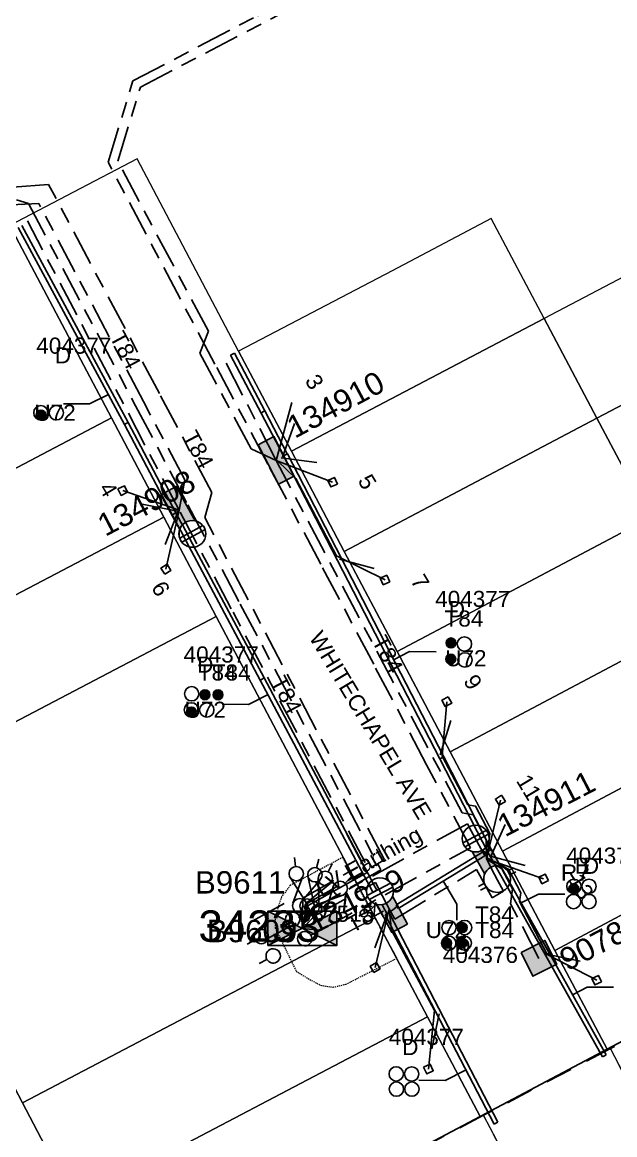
# Model space of a CAD drawing. Header units: metres. Extents: x 303173 to 305738, y 6269065 to 6269981.
# Drawn here: x 303419.1 to 303485.2, y 6269751.9 to 6269876 of the extents above; entities that cross this region are included whole.
import ezdxf
from ezdxf.enums import TextEntityAlignment as Align

# ---------------------------------------------------------------- set-up
doc = ezdxf.new("R2010")
doc.units = ezdxf.units.M
for name, pattern in [('Cable Exist UG', [8.2, 4, -1.2, 1.8, -1.2]), ('Dash', [5, 3, -2]), ('HIDDEN', [0.375, 0.25, -0.125]), ('HIDDEN2', [0.1875, 0.125, -0.0625])]:
    doc.linetypes.add(name, pattern=pattern)
for name, color, linetype, lineweight, transparency in [('Cadastre Developer_SP_EXT', 7, 'Continuous', 5, 0.7), ('Cadastre Land Parcels_SP_EXT', 7, 'Continuous', 5, 0.7), ('Cadastre Other Property_SP_EXT', 7, 'HIDDEN', 5, 0.7), ('Cadastre Roads_SP_EXT', 7, 'Continuous', 5, 0.7)]:
    doc.layers.add(name, color=color, linetype=linetype, lineweight=lineweight, transparency=transparency)
for name, color, linetype in [('Duct_SP_EXT', 7, 'Continuous'), ('Equip_HV_EXT', 7, 'Continuous'), ('Equip_LV_EXT', 7, 'Continuous'), ('Mains_HV_EXT', 7, 'Continuous'), ('Mains_LV_EXT', 7, 'Continuous'), ('Mains_LV_SL_EXT', 7, 'Continuous'), ('Services_SP_EXT', 7, 'Continuous'), ('Sub_SP_EXT', 7, 'Continuous'), ('SupportsUG_SP_LV_EXT', 7, 'Continuous'), ('SupportsUG_SP_LV_SL_EXT', 7, 'Continuous'), ('Trench_SP_EXT', 7, 'Continuous')]:
    doc.layers.add(name, color=color, linetype=linetype)
doc.layers.add('Features_HIDE', color=7, linetype='Continuous', plot=False)
doc.styles.add('COLUMN_LABEL', font='arial.ttf')
doc.styles.add('iecARIAL', font='arial.ttf', dxfattribs={"height": 2})
doc.styles.add('POLE_LABEL', font='arial.ttf')
doc.styles.get("Standard").update_dxf_attribs({"font": 'arial.ttf'})
doc.styles.add('SWITCH_LABEL', font='arial.ttf', dxfattribs={"height": 2.5})
doc.linetypes.add('Cable E UG', pattern='A,6,-0.5,["E",Standard,S=1.7,R=0,X=0.5,Y=-1],-2.9', length=9.4)

# ---------------------------------------------------------------- blocks, each defined once
blk = doc.blocks.new('SUB_PADMOUNT_EXT')
for points in [[(0, 0), (-3.84, 1.92), (-3.84, -1.92)], [(0, 0), (3.84, 1.92), (3.84, -1.92)]]:
    blk.add_hatch(color=256).paths.add_polyline_path(points)
for p, q in [((3.84, 1.92), (-3.84, -1.92)), ((-3.84, 1.92), (3.84, -1.92))]:
    blk.add_line(p, q)
blk.add_lwpolyline([(-3.84, -1.92), (3.84, -1.92), (3.84, 1.92), (-3.84, 1.92)], close=True)
for tag, height, flags, p in [('ASSET_NUM', 3.5, 8, (2, 2)), ('STREET_CODE', 0.2, 9, (1.5, 0)), ('CONSTRUCTED_VOLTAGE', 0.2, 9, (1.5, -0.2)), ('OPERATING_VOLTAGE', 0.2, 9, (1.5, -0.6)), ('ORIENTATION', 0.2, 9, (1.5, -0.8)), ('OWNED_BY', 0.2, 9, (1.5, -1)), ('OPERATED_BY', 0.2, 9, (1.5, -1.2)), ('NO_PHASES', 0.2, 9, (1.5, -0.4)), ('SECONDARY_VOLTAGE', 0.2, 9, (1.5, -1.6)), ('STATE', 0.2, 9, (1.5, -1.8)), ('SUBSTATION_TYPE', 0.2, 9, (1.5, -2.2)), ('MAINTAINED_BY', 0.2, 9, (1.5, -1.4)), ('PARENT', 0.2, 9, (1.5, -2)), ('USAGE', 0.2, 9, (1.5, -2.4)), ('STREETNAME', 0.2, 9, (1.5, -3)), ('SUBURB', 0.2, 9, (1.5, -3.2)), ('Z', 0.2, 1, (1.5, -3.6)), ('LEGEND', 0.2, 9, (1.5, -2.6)), ('LOCATION', 0.2, 9, (1.5, -2.8)), ('NOTES', 0.2, 9, (1.5, -3.4))]:
    blk.add_attdef(tag, text='', height=height, dxfattribs=dict(flags=flags)).set_placement(p, align=Align.MIDDLE_LEFT)
blk = doc.blocks.new('COLUMN_EXT')
blk.add_hatch(color=256).paths.add_polyline_path([(-1.49, 1.48), (-1.49, -1.49), (1.48, -1.49), (1.48, 1.48)])
blk.add_lwpolyline([(-1.49, -1.49), (1.48, -1.49), (1.48, 1.48), (-1.49, 1.48)], close=True)
for tag, height, style, flags, p in [('ASSET_NUM', 2.5, 'COLUMN_LABEL', 8, (2, 2)), ('STRUCTURE_PLANT_NUMBER', 0.2, 'POLE_LABEL', 9, (1.81, 0.03)), ('STREET_CODE', 0.2, 'COLUMN_LABEL', 9, (1.81, -0.2))]:
    blk.add_attdef(tag, text='', height=height, dxfattribs=dict(style=style, flags=flags)).set_placement(p, align=Align.MIDDLE_LEFT)
at = {"flags": 9}
for tag, p in [('COLUMN_TYPE', (1.81, -0.4)), ('OWNED_BY', (1.81, -0.6)), ('STATE', (1.81, -0.8)), ('USAGE', (1.81, -1)), ('LEGEND', (1.81, -1.2)), ('STREETNAME', (1.81, -1.6)), ('SUBURB', (1.81, -1.8)), ('LOCATION', (1.81, -1.4)), ('NOTES', (1.81, -2))]:
    blk.add_attdef(tag, text='', height=0.2, dxfattribs=at).set_placement(p, align=Align.MIDDLE_LEFT)
at = {"flags": 1}
blk.add_attdef('Z', (1.81, -2.35), '', height=0.2, dxfattribs=at)
blk = doc.blocks.new('PILLAR_EXT')
blk.add_hatch(color=256).paths.add_polyline_path([(-2.475, 0.99), (-2.475, -0.99), (2.475, -0.99), (2.475, 0.99)])
blk.add_lwpolyline([(-2.475, -0.99), (2.475, -0.99), (2.475, 0.99), (-2.475, 0.99)], close=True)
at = {"style": 'iecARIAL', "flags": 8}
blk.add_attdef('ASSET_NUM', (1.5, 3.5), '', height=2.5, dxfattribs=at)
for tag, p, flags in [('OWNED_BY', (0, -0.2), 9), ('STATE', (0, -0.4), 9), ('SUPPORT_TYPE', (0, -0.6), 9), ('USAGE', (0, -0.8), 9), ('LEGEND', (0, -1), 9), ('LOCATION', (0, -1.2), 9), ('NOTES', (0, -1.4), 9), ('STREETNAME', (0, -1.8), 9), ('SUBURB', (0, -2), 1), ('PARENT', (0, -1.6), 9)]:
    blk.add_attdef(tag, p, '', height=0.2, dxfattribs=dict(flags=flags))
blk = doc.blocks.new('DUCT_EXT')
blk.add_circle((0, 0.8), 0.8)
at = {"flags": 1}
blk.add_attdef('Z', (0, 0), '', height=0.2, dxfattribs=at)
at = {"flags": 9}
for tag, p in [('DUCT_CODE', (0, 0)), ('XSECT_TYPE', (0, -0.2)), ('STATE', (0, -0.6)), ('FB_REFERENCE', (0, -0.4)), ('NOTES', (0, -0.8))]:
    blk.add_attdef(tag, text='', height=0.2, dxfattribs=at).set_placement(p, align=Align.MIDDLE_LEFT)
blk = doc.blocks.new('CCP_EXT')
at = {"flags": 9}
for tag, p in [('STATE', (0, -1.8)), ('LEGEND', (0, -1.4)), ('LIFE_SUPPORT', (0, -1.6)), ('NOTES', (0, -2))]:
    blk.add_attdef(tag, text='', height=0.2, dxfattribs=at).set_placement(p, align=Align.MIDDLE_LEFT)
blk.add_wipeout([(0, 0.57), (0.57, 0), (0, -0.57), (-0.57, 0)])
blk.add_lwpolyline([(-0.57, 0), (0, 0.57), (0.57, 0), (0, -0.57), (-0.57, 0)])
at = {"flags": 1}
blk.add_attdef('Z', (0, 0), '', height=0.2, dxfattribs=at)
at = {"flags": 9}
for tag, p in [('CCP_TYPE', (0, 0)), ('CONSTRUCTED_VOLTAGE', (0, -0.2)), ('OPERATING_VOLTAGE', (0, -0.6)), ('ORIENTATION', (0, -0.8)), ('OWNED_BY', (0, -1)), ('NO_PHASES', (0, -0.4)), ('USAGE', (0, -1.2))]:
    blk.add_attdef(tag, text='', height=0.2, dxfattribs=at).set_placement(p, align=Align.MIDDLE_LEFT)
blk = doc.blocks.new('LV_UG_DFUSE_CLOSED_EXT')
for points in [[(1, 0), (0, 0)], [(5.04, 0.73), (2.16, -0.72)], [(5.05, -0.71), (2.16, 0.72)], [(6.2, 0.01), (7.2, 0.01)]]:
    blk.add_lwpolyline(points)
for centre in [(1.8, 0), (5.4, 0.01)]:
    blk.add_circle(centre, 0.8)
at = {"flags": 9}
for tag, p in [('ACTUAL_STATUS', (0, 0)), ('CONSTRUCTED_VOLTAGE', (0, -0.2)), ('OPERATING_VOLTAGE', (0, -0.6)), ('ORIENTATION', (0, -0.8)), ('STATE', (0, -1)), ('SWITCH_TYPE', (0, -1.2)), ('NO_PHASES', (0, -0.4)), ('USAGE', (0, -1.4)), ('NOTES', (0, -1.6))]:
    blk.add_attdef(tag, text='', height=0.2, dxfattribs=at).set_placement(p, align=Align.MIDDLE_LEFT)
at = {"flags": 1}
blk.add_attdef('Z', (0, 0), '', height=0.2, dxfattribs=at)
blk = doc.blocks.new('LV_UG_LINKS_CLOSED_EXT')
blk.add_wipeout([(-1.06, 1.06), (-1.18, 0.92), (-1.29, 0.76), (-1.37, 0.59), (-1.43, 0.42), (-1.48, 0.23), (-1.49, 0.05), (-1.49, -0.14), (-1.46, -0.33), (-1.41, -0.51), (-1.33, -0.68), (-1.24, -0.84), (-1.12, -0.99), (-0.99, -1.12), (-0.84, -1.24), (-0.68, -1.33), (-0.51, -1.41), (-0.33, -1.46), (-0.14, -1.49), (0.05, -1.49), (0.23, -1.48), (0.42, -1.43), (0.59, -1.37), (0.76, -1.29), (0.92, -1.18), (1.06, -1.06), (1.18, -0.92), (1.29, -0.76), (1.37, -0.59), (1.43, -0.42), (1.48, -0.23), (1.49, -0.05), (1.49, 0.14), (1.46, 0.33), (1.41, 0.51), (1.33, 0.68), (1.24, 0.84), (1.12, 0.99), (0.99, 1.12), (0.84, 1.24), (0.68, 1.33), (0.51, 1.41), (0.33, 1.46), (0.14, 1.49), (-0.05, 1.49), (-0.23, 1.48), (-0.42, 1.43), (-0.59, 1.37), (-0.76, 1.29), (-0.92, 1.18)])
for p, q in [((-0.25, -1.48), (-0.25, 1.48)), ((0.25, -1.48), (0.25, 1.48))]:
    blk.add_line(p, q)
blk.add_circle((0, 0), 1.5)
at = {"flags": 9}
for tag, p in [('ACTUAL_STATUS', (0, 0)), ('CONSTRUCTED_VOLTAGE', (0, -0.2)), ('OPERATING_VOLTAGE', (0, -0.6)), ('ORIENTATION', (0, -0.8)), ('STATE', (0, -1)), ('SWITCH_TYPE', (0, -1.2)), ('NO_PHASES', (0, -0.4)), ('USAGE', (0, -1.4)), ('NOTES', (0, -1.6))]:
    blk.add_attdef(tag, text='', height=0.2, dxfattribs=at).set_placement(p, align=Align.MIDDLE_LEFT)
at = {"flags": 1}
blk.add_attdef('Z', (0, 0), '', height=0.2, dxfattribs=at)
blk = doc.blocks.new('LV_UG_LINKS_OPEN_EXT')
for p, q in [((-0.25, 1.47), (-0.25, 2.22)), ((0.25, 1.47), (0.25, 2.22)), ((-0.25, -1.47), (-0.25, -2.22)), ((0.25, -1.47), (0.25, -2.22))]:
    blk.add_line(p, q)
at = {"flags": 9}
for tag, p in [('ACTUAL_STATUS', (0, 0)), ('CONSTRUCTED_VOLTAGE', (0, -0.2)), ('OPERATING_VOLTAGE', (0, -0.6)), ('ORIENTATION', (0, -0.8)), ('STATE', (0, -1)), ('SWITCH_TYPE', (0, -1.2)), ('NO_PHASES', (0, -0.4)), ('USAGE', (0, -1.4)), ('NOTES', (0, -1.6))]:
    blk.add_attdef(tag, text='', height=0.2, dxfattribs=at).set_placement(p, align=Align.MIDDLE_LEFT)
at = {"flags": 1}
blk.add_attdef('Z', (0, 0), '', height=0.2, dxfattribs=at)
blk.add_wipeout([(-0.25, 1.47), (-0.43, 1.43), (-0.61, 1.36), (-0.77, 1.28), (-0.93, 1.17), (-1.07, 1.05), (-1.19, 0.9), (-1.29, 0.75), (-1.38, 0.58), (-1.44, 0.4), (-1.48, 0.22), (-1.49, 0.03), (-1.49, -0.16), (-1.45, -0.34), (-1.4, -0.52), (-1.32, -0.69), (-1.23, -0.85), (-1.11, -1), (-0.98, -1.13), (-0.83, -1.24), (-0.66, -1.34), (-0.49, -1.41), (-0.31, -1.46), (-0.13, -1.49), (0.06, -1.49), (0.25, -1.47), (0.43, -1.43), (0.61, -1.36), (0.77, -1.28), (0.93, -1.17), (1.07, -1.05), (1.19, -0.9), (1.29, -0.75), (1.38, -0.58), (1.44, -0.4), (1.48, -0.22), (1.49, -0.03), (1.49, 0.16), (1.45, 0.34), (1.4, 0.52), (1.32, 0.69), (1.23, 0.85), (1.11, 1), (0.98, 1.13), (0.83, 1.24), (0.66, 1.34), (0.49, 1.41), (0.31, 1.46), (0.13, 1.49), (-0.06, 1.49)])
blk.add_lwpolyline([(0, -1.49, 1), (0, 1.49, 1)], format="xyb", close=True)
blk = doc.blocks.new('SWG_HOLEC_SU_EXT')
blk.add_line((1.8, -2), (5.8, -2))
for points in [[(1, 0), (0, 0)], [(6.6, 0), (7.6, 0)]]:
    blk.add_lwpolyline(points)
for points in [[(1.8, -0.8, 1), (1.8, 0.8, 1)], [(5.8, -0.8, 1), (5.8, 0.8, 1)]]:
    blk.add_lwpolyline(points, format="xyb", close=True)
at = {"style": 'SWITCH_LABEL', "flags": 8}
blk.add_attdef('ASSET_NUM', text='', height=2.5, rotation=179.9544, dxfattribs=at).set_placement((-2.4, 0), align=Align.MIDDLE_LEFT)
at = {"flags": 1}
blk.add_attdef('Z', (0, 0), '', height=0.2, dxfattribs=at)
at = {"flags": 9}
for tag, p in [('ACTUAL_STATUS', (0, -0.4)), ('CONSTRUCTED_VOLTAGE', (0, -0.6)), ('OPERATING_VOLTAGE', (0, -1)), ('ORIENTATION', (0, -1.2)), ('NO_PHASES', (0, -0.8)), ('OWNED_BY', (0, -1.4)), ('STATE', (0, -1.8)), ('SWITCH_TYPE', (0, -2)), ('PARENT', (0, -1.6)), ('USAGE', (0, -2.2)), ('LOCATION', (0, -2.4)), ('STREETNAME', (0, -2.6)), ('SUBURB', (0, -2.8)), ('NOTES', (0, -3))]:
    blk.add_attdef(tag, text='', height=0.2, dxfattribs=at).set_placement(p, align=Align.MIDDLE_LEFT)
at = {"style": 'SWITCH_LABEL', "flags": 9}
blk.add_attdef('STREET_CODE', text='', height=0.2, dxfattribs=at).set_placement((0, -0.2), align=Align.MIDDLE_LEFT)
blk = doc.blocks.new('CABLE_LARGE_EXT')
h = blk.add_hatch(color=256)
edge = h.paths.add_edge_path()
edge.add_arc((0, 0.55), 0.55, 0, 360)
blk.add_circle((0, 0.55), 0.55)
at = {"flags": 1}
blk.add_attdef('Z', (0, 0), '', height=0.2, dxfattribs=at)
at = {"flags": 9}
for tag, p in [('COND_CODE', (0, 0)), ('STATE', (0, -0.4)), ('XSECT_SIZE', (0, -0.6)), ('FB_REFERENCE', (0, -0.2)), ('NOTES', (0, -0.8))]:
    blk.add_attdef(tag, text='', height=0.2, dxfattribs=at).set_placement(p, align=Align.MIDDLE_LEFT)

msp = doc.modelspace()

# ---------------------------------------------------------------- linework, layer by layer
at = {"layer": 'Cadastre Developer_SP_EXT', "linetype": 'Dash'}
for points in [[(303516.43, 6269766.72), (303511.72, 6269775.66), (303484.72, 6269761.44), (303489.46, 6269752.52), (303516.43, 6269766.72)], [(303494.2, 6269743.6), (303489.46, 6269752.52), (303484.72, 6269761.44), (303470.57, 6269753.99), (303475.43, 6269744.83), (303480.26, 6269735.73), (303486.12, 6269724.69), (303487.76, 6269721.6), (303500.2, 6269698.17), (303498.12, 6269691.42), (303521.13, 6269703.53), (303514.36, 6269705.62), (303511.78, 6269710.48), (303505.92, 6269721.52), (303500.06, 6269732.56), (303494.2, 6269743.6)], [(303475.43, 6269744.83), (303470.57, 6269753.99), (303443.97, 6269739.98), (303448.88, 6269730.74), (303475.43, 6269744.83)]]:
    msp.add_lwpolyline(points, close=True, dxfattribs=at)
at = {"layer": 'Cadastre Land Parcels_SP_EXT', "linetype": 'Continuous'}
for points in [[(303511.51, 6269846.65), (303505.61, 6269857.78), (303477.32, 6269842.95), (303483.22, 6269831.83), (303511.51, 6269846.65)], [(303429.02, 6269831.84), (303417.68, 6269853.33), (303410.9, 6269855.43), (303398.48, 6269848.93), (303412.16, 6269823.01), (303429.02, 6269831.84)], [(303477.32, 6269842.95), (303471.42, 6269854.08), (303460.36, 6269848.26), (303443.22, 6269839.28), (303449.12, 6269828.12), (303477.32, 6269842.95)], [(303517.41, 6269835.53), (303511.51, 6269846.65), (303483.22, 6269831.83), (303489.12, 6269820.7), (303517.41, 6269835.53)], [(303483.22, 6269831.83), (303477.32, 6269842.95), (303449.12, 6269828.12), (303455.01, 6269816.95), (303483.22, 6269831.83)], [(303434.87, 6269820.77), (303429.02, 6269831.84), (303412.16, 6269823.01), (303400.93, 6269817.13), (303389.8, 6269811.32), (303395.62, 6269800.22), (303434.87, 6269820.77)], [(303489.12, 6269820.7), (303483.22, 6269831.83), (303455.01, 6269816.95), (303460.91, 6269805.79), (303489.12, 6269820.7)], [(303398.37, 6269718.14), (303429.88, 6269734.85), (303424.91, 6269744.34), (303419.1, 6269755.43), (303401.44, 6269789.13), (303395.62, 6269800.22), (303389.8, 6269811.32), (303383.07, 6269824.16), (303205.08, 6269729.58), (303237.57, 6269668.29), (303241.08, 6269661.68), (303252.25, 6269640.62), (303398.37, 6269718.14)], [(303440.72, 6269809.69), (303434.87, 6269820.77), (303395.62, 6269800.22), (303401.44, 6269789.13), (303440.72, 6269809.69)], [(303495.04, 6269809.53), (303489.12, 6269820.7), (303460.91, 6269805.79), (303466.83, 6269794.58), (303495.04, 6269809.53)], [(303458.48, 6269776.07), (303440.72, 6269809.69), (303401.44, 6269789.13), (303419.1, 6269755.43), (303458.48, 6269776.07)], [(303500.89, 6269798.49), (303495.04, 6269809.53), (303466.83, 6269794.58), (303472.68, 6269783.51), (303500.89, 6269798.49)], [(303506.74, 6269787.46), (303500.89, 6269798.49), (303472.68, 6269783.51), (303478.52, 6269772.43), (303506.74, 6269787.46)], [(303512.6, 6269776.38), (303506.74, 6269787.46), (303478.52, 6269772.43), (303484.35, 6269761.41), (303512.6, 6269776.38)], [(303464.32, 6269765), (303458.48, 6269776.07), (303419.1, 6269755.43), (303424.91, 6269744.34), (303464.32, 6269765)], [(303470.18, 6269753.9), (303464.32, 6269765), (303424.91, 6269744.34), (303429.88, 6269734.85), (303430.83, 6269733.05), (303470.18, 6269753.9)]]:
    msp.add_lwpolyline(points, close=True, dxfattribs=at)
at = {"layer": 'Duct_SP_EXT'}
for p, q in [((303430.89, 6269831.35), (303419.03, 6269853.33)), ((303430.47, 6269831.12), (303418.61, 6269853.1)), ((303442.33, 6269838.84), (303442.54, 6269838.95)), ((303442.33, 6269838.84), (303445.72, 6269832.39)), ((303442.75, 6269839.06), (303442.54, 6269838.95)), ((303442.75, 6269839.06), (303446.14, 6269832.62)), ((303445.72, 6269832.39), (303445.93, 6269832.51)), ((303445.72, 6269832.39), (303448.23, 6269827.62)), ((303446.14, 6269832.62), (303445.93, 6269832.51)), ((303446.14, 6269832.62), (303448.65, 6269827.84)), ((303430.47, 6269831.12), (303430.68, 6269831.24)), ((303430.89, 6269831.35), (303430.68, 6269831.24)), ((303448.23, 6269827.62), (303448.44, 6269827.73)), ((303448.23, 6269827.62), (303448.44, 6269827.73)), ((303448.65, 6269827.84), (303448.44, 6269827.73)), ((303448.66, 6269827.84), (303448.44, 6269827.73)), ((303445.63, 6269802.6), (303445.84, 6269802.71)), ((303446.06, 6269802.83), (303445.84, 6269802.71)), ((303465.68, 6269793.8), (303465.89, 6269793.91)), ((303466.11, 6269794.02), (303465.89, 6269793.91)), ((303477.48, 6269771.9), (303477.69, 6269772.02)), ((303477.48, 6269771.9), (303477.69, 6269772.02)), ((303477.9, 6269772.14), (303477.69, 6269772.02)), ((303477.9, 6269772.14), (303477.69, 6269772.02)), ((303483.84, 6269760.55), (303484.05, 6269760.66)), ((303484.26, 6269760.78), (303484.05, 6269760.66)), ((303471.73, 6269753.03), (303471.94, 6269753.14)), ((303472.15, 6269753.25), (303471.94, 6269753.14))]:
    msp.add_line(p, q, dxfattribs=at)
for points in [[(303423.66, 6269833.42), (303426.58, 6269833.4), (303428.61, 6269834.41)], [(303423.66, 6269833.42), (303426.58, 6269833.4), (303428.61, 6269834.41)], [(303465.27, 6269805.74), (303462.3, 6269805.78), (303460.51, 6269804.85)], [(303441.38, 6269799.92), (303444.31, 6269799.88), (303446.44, 6269800.95)], [(303467.59, 6269775.79), (303467.59, 6269777.59), (303466.08, 6269780.11)], [(303479.64, 6269778.7), (303476.7, 6269778.71), (303474.83, 6269777.76)], [(303485.06, 6269768.33), (303482.12, 6269768.34), (303480.55, 6269767.52)], [(303463.34, 6269757.94), (303466.27, 6269757.92), (303468.54, 6269759.05)]]:
    msp.add_lwpolyline(points, dxfattribs=at)
at = {"layer": 'Features_HIDE', "linetype": 'Continuous'}
msp.add_lwpolyline([(303609.39, 6269827.66), (303582.1, 6269813.2), (303555.01, 6269798.85), (303540.85, 6269791.34), (303512.6, 6269776.38), (303484.35, 6269761.41), (303470.18, 6269753.9), (303430.83, 6269733.05), (303449.52, 6269698.43), (303482.33, 6269635.59), (303661.49, 6269729.99), (303631.35, 6269786.49), (303576.96, 6269757.75), (303576.26, 6269759.07), (303575.57, 6269760.39), (303568.22, 6269774.23), (303570.33, 6269780.98), (303615.84, 6269805.03), (303622.58, 6269802.94), (303609.39, 6269827.66)], close=True, dxfattribs=at)
at = {"layer": 'Mains_HV_EXT', "linetype": 'Cable E UG'}
msp.add_lwpolyline([(303456.42, 6269783.28), (303455.25, 6269785.47)], dxfattribs=at)
at = {"layer": 'Mains_LV_EXT', "linetype": 'Cable Exist UG'}
msp.add_lwpolyline([(303447.4, 6269827.1), (303444.61, 6269828.4), (303438.9, 6269839.06), (303439.85, 6269841.53), (303429.73, 6269860.49), (303432.25, 6269868.75), (303457, 6269881.67)], dxfattribs=at)
at = {"layer": 'Mains_LV_SL_EXT', "linetype": 'Cable Exist UG'}
msp.add_lwpolyline([(303447.4, 6269827.1), (303441.51, 6269838.55)], dxfattribs=at)
at = {"layer": 'Services_SP_EXT'}
msp.add_lwpolyline([(303447.4, 6269827.1), (303449.15, 6269833.57)], dxfattribs=at)
at = {"layer": 'Trench_SP_EXT', "linetype": 'Cable Exist UG'}
for points in [[(303448.11, 6269827.45), (303449.61, 6269831.65)], [(303447.98, 6269827.4), (303452.68, 6269826.76)], [(303436.38, 6269821.43), (303431.87, 6269822.35)], [(303436.48, 6269821.43), (303434.83, 6269817.26)], [(303465.71, 6269794.25), (303467.05, 6269798.5)], [(303471.32, 6269782.83), (303473.24, 6269787.09)], [(303470.76, 6269783.3), (303471.22, 6269783.58)], [(303471.35, 6269782.93), (303475.76, 6269781.77)], [(303459.8, 6269776.49), (303458.43, 6269779.02)], [(303459.8, 6269776.49), (303458.29, 6269772.34)], [(303460.92, 6269777.31), (303459.8, 6269776.49)], [(303477.42, 6269772.05), (303482.01, 6269771.08)], [(303465.62, 6269765.34), (303464.74, 6269761.2)]]:
    msp.add_lwpolyline(points, dxfattribs=at)
msp.add_lwpolyline([(303458.43, 6269779.02), (303458.44, 6269779.01), (303458.44, 6269779.01, -0.409176), (303457.81, 6269776.89), (303457.81, 6269776.89), (303456.65, 6269776.25)], format="xyb", dxfattribs=at)

# ---------------------------------------------------------------- block references
at = {"layer": 'Duct_SP_EXT'}
for name, p, rotation in [('DUCT_EXT', (303421.16, 6269831.62), 0.9877604490832548), ('DUCT_EXT', (303422.88, 6269831.62), 0.9877604490832548), ('CABLE_LARGE_EXT', (303466.94, 6269806.19), 0.9877604490832548), ('DUCT_EXT', (303468.44, 6269805.82), 0.9877604490832548), ('CABLE_LARGE_EXT', (303466.91, 6269804.38), 0.9877604490832548), ('DUCT_EXT', (303468.5, 6269804.04), 0.9877604490832548), ('DUCT_EXT', (303437.95, 6269798.47), 0.9877604490832548), ('DUCT_EXT', (303439.68, 6269798.46), 0.9877604490832548), ('CABLE_LARGE_EXT', (303480.65, 6269778.78), 0.9877604490832548), ('DUCT_EXT', (303480.62, 6269777.08), 0.9877604490832548), ('DUCT_EXT', (303482.34, 6269777.08), 0.9877604490832548), ('DUCT_EXT', (303465.91, 6269774.97), 269.9999999999998), ('DUCT_EXT', (303467.64, 6269774.99), 269.0231747638807), ('CABLE_LARGE_EXT', (303467.64, 6269774.99), 268.6277158210094), ('CABLE_LARGE_EXT', (303465.88, 6269773.23), 270.4564753413617), ('DUCT_EXT', (303465.88, 6269773.23), 269.9999999999998), ('DUCT_EXT', (303467.6, 6269773.25), 270.3113095492801), ('CABLE_LARGE_EXT', (303467.6, 6269773.25), 269.0309197701089), ('DUCT_EXT', (303460.85, 6269756.15), 0.9877604490832548), ('DUCT_EXT', (303462.57, 6269756.15), 0.9877604490832548)]:
    msp.add_blockref(name, p, dxfattribs=dict(at, rotation=rotation))
for name, p in [('CABLE_LARGE_EXT', (303421.16, 6269831.62)), ('DUCT_EXT', (303437.98, 6269800.26)), ('CABLE_LARGE_EXT', (303439.46, 6269800.4)), ('CABLE_LARGE_EXT', (303440.92, 6269800.4)), ('CABLE_LARGE_EXT', (303437.95, 6269798.47)), ('DUCT_EXT', (303480.65, 6269778.78)), ('DUCT_EXT', (303482.33, 6269778.78)), ('DUCT_EXT', (303460.81, 6269757.85)), ('DUCT_EXT', (303462.54, 6269757.84))]:
    msp.add_blockref(name, p, dxfattribs=at)
at = {"layer": 'Equip_HV_EXT'}
ref = msp.add_blockref('SWG_HOLEC_SU_EXT', (303450.84, 6269776.77), dxfattribs=dict(at, rotation=208.7746650033293))
ref.add_attrib('ASSET_NUM', 'B9611', dxfattribs={"layer": '0', "height": 2.5, "style": 'SWITCH_LABEL'}).set_placement((303448.44, 6269778.02), align=Align.BOTTOM_RIGHT)
ref = msp.add_blockref('SWG_HOLEC_SU_EXT', (303452.17, 6269774.59), dxfattribs=dict(at, rotation=208.6023819307507))
ref.add_attrib('ASSET_NUM', 'B9609', dxfattribs={"layer": '0', "height": 2.5, "style": 'SWITCH_LABEL'}).set_placement((303449.77, 6269775.84), align=Align.TOP_RIGHT)
at = {"layer": 'Equip_LV_EXT'}
for p, rotation in [((303450.23, 6269775.62), 96.03130282200082), ((303450.43, 6269775.63), 75.98292165364789), ((303450.64, 6269775.56), 65.2123406240061), ((303450.86, 6269775.41), 46.6332012595269)]:
    msp.add_blockref('LV_UG_DFUSE_CLOSED_EXT', p, dxfattribs=dict(at, rotation=rotation))
at = {"layer": 'Sub_SP_EXT'}
ref = msp.add_blockref('SUB_PADMOUNT_EXT', (303450.33, 6269774.89), dxfattribs=at)
ref.add_attrib('ASSET_NUM', '34233', dxfattribs={"layer": '0', "height": 3.5}).set_placement((303452.33, 6269775.14), align=Align.MIDDLE_RIGHT)
at = {"layer": 'SupportsUG_SP_LV_EXT'}
ref = msp.add_blockref('PILLAR_EXT', (303447.4, 6269827.1), dxfattribs=dict(at, rotation=297.2707867584157))
ref.add_attrib('ASSET_NUM', '134910', dxfattribs={"layer": '0', "height": 2.5, "rotation": 28.1374, "style": 'iecARIAL'}).set_placement((303448.9, 6269830.6), align=Align.MIDDLE_LEFT)
ref = msp.add_blockref('PILLAR_EXT', (303436.58, 6269821.56), dxfattribs=dict(at, rotation=118.8985116662462))
ref.add_attrib('ASSET_NUM', '134908', dxfattribs={"layer": '0', "height": 2.5, "rotation": 27.5585, "style": 'iecARIAL'}).set_placement((303438.08, 6269825.06), align=Align.MIDDLE_RIGHT)
ref = msp.add_blockref('PILLAR_EXT', (303470.88, 6269782.64), dxfattribs=dict(at, rotation=298.8855709346241))
ref.add_attrib('ASSET_NUM', '134911', dxfattribs={"layer": '0', "height": 2.5, "rotation": 27.4209, "style": 'iecARIAL'}).set_placement((303472.38, 6269786.14), align=Align.MIDDLE_LEFT)
ref = msp.add_blockref('PILLAR_EXT', (303460.02, 6269777.08), dxfattribs=dict(at, rotation=118.0838226231925))
ref.add_attrib('ASSET_NUM', '134909', dxfattribs={"layer": '0', "height": 2.5, "rotation": 26.6835, "style": 'iecARIAL'}).set_placement((303461.52, 6269780.58), align=Align.MIDDLE_RIGHT)
at = {"layer": 'SupportsUG_SP_LV_SL_EXT'}
ref = msp.add_blockref('COLUMN_EXT', (303476.75, 6269771.54), dxfattribs=dict(at, rotation=296.602014050638))
ref.add_attrib('ASSET_NUM', '907893', dxfattribs={"layer": '0', "height": 2.5, "rotation": 27.6605, "style": 'COLUMN_LABEL'}).set_placement((303478.75, 6269772.29), align=Align.TOP_LEFT)

# ---------------------------------------------------------------- texts
at = {"layer": 'Cadastre Land Parcels_SP_EXT'}
for s, rotation, p in [('3', 300.9949, (303450.56, 6269836.01)), ('5', 300.9949, (303456.46, 6269824.85)), ('4', 300.9817, (303427.55, 6269824.01)), ('6', 300.9795, (303433.4, 6269812.93)), ('7', 300.9949, (303462.35, 6269813.69)), ('9', 300.9889, (303468.25, 6269802.51)), ('11', 300.9967, (303474.14, 6269791.37)), ('13', 300.9937, (303479.98, 6269780.3))]:
    msp.add_text(s, height=1.8, rotation=rotation, dxfattribs=at).set_placement(p)
at = {"layer": 'Cadastre Other Property_SP_EXT'}
msp.add_text('087515', height=1.8, dxfattribs=at).set_placement((303449.97, 6269775.62))
at = {"layer": 'Cadastre Roads_SP_EXT'}
msp.add_text('WHITECHAPEL AVE', height=1.8, rotation=300.9949, dxfattribs=at).set_placement((303451.02, 6269807.35))
at = {"layer": 'Duct_SP_EXT'}
for s, p in [('404377', (303420.63, 6269839.01)), ('D', (303422.7, 6269837.93)), ('U72', (303420.42, 6269831.52)), ('404377', (303465.16, 6269810.75)), ('D', (303466.68, 6269809.6)), ('T84', (303466.21, 6269808.56)), ('404377', (303437.08, 6269804.55)), ('D', (303438.59, 6269803.41)), ('U72', (303466.28, 6269804.13)), ('T84', (303438.66, 6269802.54)), ('T84', (303440.22, 6269802.54)), ('U72', (303437.19, 6269798.38)), ('404377', (303479.78, 6269782.11)), ('B', (303480.74, 6269780.98)), ('D', (303481.65, 6269780.97)), ('R7', (303479.2, 6269780.22)), ('T84', (303469.61, 6269775.54)), ('U72', (303464.1, 6269773.81)), ('T84', (303469.64, 6269773.8)), ('D', (303467.3, 6269772.02)), ('404376', (303466.01, 6269771.03)), ('404377', (303459.98, 6269761.88)), ('D', (303461.48, 6269760.74))]:
    msp.add_text(s, height=1.8, dxfattribs=at).set_placement(p)
at = {"layer": 'Features_HIDE'}
for rotation, p in [(298.0329, (303428.77, 6269840.9)), (298.0753, (303436.9, 6269829.81)), (298.075, (303458.05, 6269806.96)), (298.075, (303446.75, 6269802.45))]:
    msp.add_text('T84', height=1.8, rotation=rotation, dxfattribs=at).set_placement(p)

# ---------------------------------------------------------------- next in the draw order: block references
at = {"layer": 'Services_SP_EXT'}
for p, rotation in [((303453.71, 6269824.67), 159.2707866299515), ((303430.28, 6269823.74), 340.8985116716141), ((303435.1, 6269814.96), 76.89851185657493), ((303459.56, 6269813.76), 160.8963488447852), ((303466.46, 6269800.17), 252.7715072012946), ((303472.44, 6269789.19), 256.8855709036127), ((303477.27, 6269780.41), 160.8855710432417), ((303458.46, 6269770.52), 76.0838228719113), ((303483.19, 6269769.11), 159.7540046226604), ((303464.41, 6269759.19), 340.0838226885569)]:
    msp.add_blockref('CCP_EXT', p, dxfattribs=dict(at, rotation=rotation))

# ---------------------------------------------------------------- next in the draw order: linework, layer by layer
at = {"layer": 'Cadastre Other Property_SP_EXT', "linetype": 'HIDDEN2'}
msp.add_lwpolyline([(303454.85, 6269782.81), (303448.99, 6269779.68), (303447.99, 6269778.39), (303447.3, 6269776.16), (303447.3, 6269774.94), (303449.64, 6269770.12), (303450.97, 6269769.29), (303452.37, 6269768.54), (303453.78, 6269768.32), (303455.18, 6269768.65), (303460.89, 6269771.56), (303458.56, 6269775.84), (303454.85, 6269782.81)], close=True, dxfattribs=at)
at = {"layer": 'Cadastre Roads_SP_EXT', "linetype": 'Continuous'}
msp.add_lwpolyline([(303484.35, 6269761.41), (303478.52, 6269772.43), (303472.68, 6269783.51), (303466.83, 6269794.58), (303460.91, 6269805.79), (303455.01, 6269816.95), (303449.12, 6269828.12), (303443.22, 6269839.28), (303431.88, 6269860.77), (303417.68, 6269853.33), (303429.02, 6269831.84), (303434.87, 6269820.77), (303440.72, 6269809.69), (303458.48, 6269776.07), (303464.32, 6269765), (303470.18, 6269753.9), (303484.35, 6269761.41)], close=True, dxfattribs=at)
at = {"layer": 'Duct_SP_EXT'}
for p, q in [((303448.23, 6269827.62), (303465.68, 6269793.8)), ((303448.66, 6269827.84), (303466.11, 6269794.02)), ((303477.48, 6269771.9), (303483.84, 6269760.55)), ((303477.9, 6269772.14), (303484.26, 6269760.78))]:
    msp.add_line(p, q, dxfattribs=at)
at = {"layer": 'Services_SP_EXT'}
for points in [[(303447.4, 6269827.1), (303453.71, 6269824.67)], [(303447.59, 6269827.02), (303449.6, 6269825.09), (303449.6, 6269825.09), (303454.14, 6269816.47), (303459.56, 6269813.76)]]:
    msp.add_lwpolyline(points, dxfattribs=at)
at = {"layer": 'Trench_SP_EXT', "linetype": 'Cable Exist UG'}
msp.add_lwpolyline([(303454.48, 6269816.1), (303458.81, 6269814.92)], dxfattribs=at)

# ---------------------------------------------------------------- next in the draw order: block references
at = {"layer": 'Equip_LV_EXT'}
for p, rotation in [((303438.06, 6269818.91), 118.8985116370489), ((303469.68, 6269784.91), 117.8454804868038), ((303459, 6269779.02), 117.8766920211523)]:
    msp.add_blockref('LV_UG_LINKS_CLOSED_EXT', p, dxfattribs=dict(at, rotation=rotation))

# ---------------------------------------------------------------- next in the draw order: linework, layer by layer
at = {"layer": 'Duct_SP_EXT'}
for p, q in [((303435.8, 6269821.04), (303430.47, 6269831.12)), ((303436.22, 6269821.27), (303430.89, 6269831.35)), ((303435.8, 6269821.04), (303436.01, 6269821.15)), ((303435.8, 6269821.04), (303436.01, 6269821.15)), ((303445.63, 6269802.6), (303435.8, 6269821.04)), ((303436.22, 6269821.27), (303436.01, 6269821.15)), ((303436.22, 6269821.27), (303436.01, 6269821.15)), ((303446.06, 6269802.83), (303436.22, 6269821.27)), ((303458.21, 6269778.91), (303445.63, 6269802.6)), ((303458.64, 6269779.14), (303446.06, 6269802.83)), ((303465.68, 6269793.8), (303471.01, 6269783.47)), ((303466.11, 6269794.02), (303471.43, 6269783.69)), ((303471.43, 6269783.7), (303471.22, 6269783.58)), ((303471.43, 6269783.69), (303471.22, 6269783.58)), ((303471.01, 6269783.47), (303471.22, 6269783.58)), ((303471.01, 6269783.47), (303471.22, 6269783.58)), ((303458.21, 6269778.91), (303458.43, 6269779.02)), ((303458.64, 6269779.14), (303458.43, 6269779.02)), ((303460.79, 6269777.51), (303460.92, 6269777.31)), ((303459.58, 6269776.4), (303459.79, 6269776.51)), ((303471.73, 6269753.03), (303459.58, 6269776.4)), ((303460.01, 6269776.62), (303459.79, 6269776.51)), ((303472.15, 6269753.25), (303460.01, 6269776.62)), ((303461.04, 6269777.1), (303460.92, 6269777.31))]:
    msp.add_line(p, q, dxfattribs=at)
at = {"layer": 'Mains_HV_EXT', "linetype": 'Cable Exist UG'}
msp.add_lwpolyline([(303305.92, 6269794.58), (303307.08, 6269796.44), (303304.11, 6269802.51), (303304.11, 6269802.51), (303330.37, 6269816.3), (303375.84, 6269840.48), (303397.22, 6269851.74), (303397.22, 6269851.74), (303410.6, 6269858.63), (303419.76, 6269855.78), (303431.72, 6269833.19), (303437.54, 6269822.16), (303437.54, 6269822.16), (303443.41, 6269811.07), (303459.09, 6269781.42), (303450.84, 6269776.65), (303450.33, 6269774.89)], dxfattribs=at)
at = {"layer": 'Mains_HV_EXT', "linetype": 'Cable E UG'}
msp.add_lwpolyline([(303450.77, 6269776.21), (303450.92, 6269777.42), (303457.57, 6269781.13), (303457.57, 6269781.13), (303456.42, 6269783.28)], dxfattribs=at)
at = {"layer": 'Mains_LV_EXT', "linetype": 'Cable Exist UG'}
for points in [[(303450.33, 6269774.89), (303450.92, 6269777.7), (303459.5, 6269782.52), (303459.5, 6269782.52), (303444.3, 6269811.54), (303439.44, 6269820.74), (303440.22, 6269823.54), (303440.22, 6269823.54), (303434.38, 6269834.58), (303422.01, 6269857.9), (303417.34, 6269857.56), (303410.57, 6269859.61), (303408.5, 6269858.57), (303405.46, 6269863.9), (303405.46, 6269863.9), (303395.15, 6269858.43), (303391.23, 6269859.41), (303389.07, 6269858.1), (303388.31, 6269859.35), (303389.22, 6269859.87), (303391.84, 6269861.28)], [(303436.58, 6269821.56), (303437.22, 6269824.92), (303437.22, 6269824.92), (303432.6, 6269833.66), (303420.92, 6269855.77), (303417.02, 6269855.59), (303417.02, 6269855.59), (303410.7, 6269857.57), (303397.55, 6269850.68)], [(303450.33, 6269774.89), (303450.37, 6269778.26), (303457.36, 6269782.24), (303457.36, 6269782.24), (303442.4, 6269810.56), (303436.54, 6269821.64)], [(303450.33, 6269774.89), (303451.72, 6269776.27), (303457.23, 6269779.35), (303458.5, 6269780.01), (303460.02, 6269777.08)]]:
    msp.add_lwpolyline(points, dxfattribs=at)
at = {"layer": 'Mains_LV_SL_EXT', "linetype": 'Cable Exist UG'}
msp.add_lwpolyline([(303436.58, 6269821.56), (303419.64, 6269853.82)], dxfattribs=at)
at = {"layer": 'Services_SP_EXT'}
for points in [[(303436.58, 6269821.56), (303430.28, 6269823.74)], [(303436.58, 6269821.56), (303435.1, 6269814.96)], [(303460.02, 6269777.08), (303458.46, 6269770.52)], [(303460.02, 6269777.08), (303460.29, 6269774.7), (303465.09, 6269765.72), (303464.41, 6269759.19)]]:
    msp.add_lwpolyline(points, dxfattribs=at)

# ---------------------------------------------------------------- next in the draw order: block references
at = {"layer": 'Equip_LV_EXT', "rotation": 117.8454805162928}
msp.add_blockref('LV_UG_LINKS_OPEN_EXT', (303472.07, 6269780.39), dxfattribs=at)

# ---------------------------------------------------------------- next in the draw order: texts
at = {"layer": 'Features_HIDE'}
msp.add_text('T84', height=1.8, rotation=29.1481, dxfattribs=at).set_placement((303455.93, 6269774.32))
at = {"layer": 'Mains_HV_EXT'}
msp.add_text('LV Earthing', height=1.8, rotation=29.3315, dxfattribs=at).set_placement((303452.44, 6269778.35))

# ---------------------------------------------------------------- next in the draw order: linework, layer by layer
at = {"layer": 'Duct_SP_EXT'}
for p, q in [((303471.43, 6269783.7), (303477.9, 6269772.14)), ((303460.79, 6269777.51), (303470.64, 6269783.51)), ((303461.04, 6269777.1), (303470.88, 6269783.1)), ((303470.64, 6269783.51), (303470.76, 6269783.3)), ((303470.88, 6269783.1), (303470.76, 6269783.3)), ((303471.01, 6269783.47), (303477.48, 6269771.9))]:
    msp.add_line(p, q, dxfattribs=at)
at = {"layer": 'Mains_HV_EXT', "linetype": 'Cable Exist UG'}
msp.add_lwpolyline([(303450.33, 6269774.89), (303452.4, 6269774.69), (303469.11, 6269783.88), (303469.11, 6269783.88), (303464.21, 6269793.15), (303458.3, 6269804.35), (303452.39, 6269815.52), (303446.48, 6269826.69), (303440.58, 6269837.84), (303428.65, 6269860.39), (303431.42, 6269869.44), (303431.42, 6269869.44), (303445.32, 6269876.72), (303456.28, 6269882.64), (303467.47, 6269888.3), (303480.22, 6269895.02), (303503.27, 6269907.12), (303514.87, 6269913.22), (303528.29, 6269920.29), (303519.47, 6269937.16), (303520.01, 6269939.24)], dxfattribs=at)
at = {"layer": 'Mains_LV_EXT', "linetype": 'Cable Exist UG'}
for points in [[(303470.88, 6269782.64), (303470.85, 6269784.76), (303469.41, 6269787.57), (303468.17, 6269787.78), (303447.4, 6269827.1)], [(303450.33, 6269774.89), (303450.97, 6269776.76), (303468.77, 6269786.57), (303470.88, 6269782.64)], [(303460.02, 6269777.08), (303460.65, 6269775.93), (303469.78, 6269781.45), (303471.54, 6269778.3), (303472.78, 6269779.02), (303472.13, 6269780.27), (303472.13, 6269780.27), (303470.88, 6269782.64)]]:
    msp.add_lwpolyline(points, dxfattribs=at)
at = {"layer": 'Mains_LV_SL_EXT', "linetype": 'Cable Exist UG'}
msp.add_lwpolyline([(303476.75, 6269771.54), (303473.56, 6269777.63), (303473.78, 6269779.31), (303472.62, 6269781.52), (303470.94, 6269782.62)], dxfattribs=at)
at = {"layer": 'Services_SP_EXT'}
for points in [[(303470.94, 6269782.62), (303471.27, 6269785.46), (303471.27, 6269785.46), (303469.67, 6269788.54), (303468.82, 6269788.69), (303465.96, 6269794.1), (303466.46, 6269800.17)], [(303470.88, 6269782.64), (303472.44, 6269789.19)], [(303470.88, 6269782.64), (303477.27, 6269780.41)], [(303470.92, 6269782.77), (303473.34, 6269781.51), (303473.34, 6269781.51), (303474.73, 6269778.84), (303474.56, 6269777.88), (303477.66, 6269771.96), (303483.19, 6269769.11)]]:
    msp.add_lwpolyline(points, dxfattribs=at)

doc.saveas('drawing.dxf')
